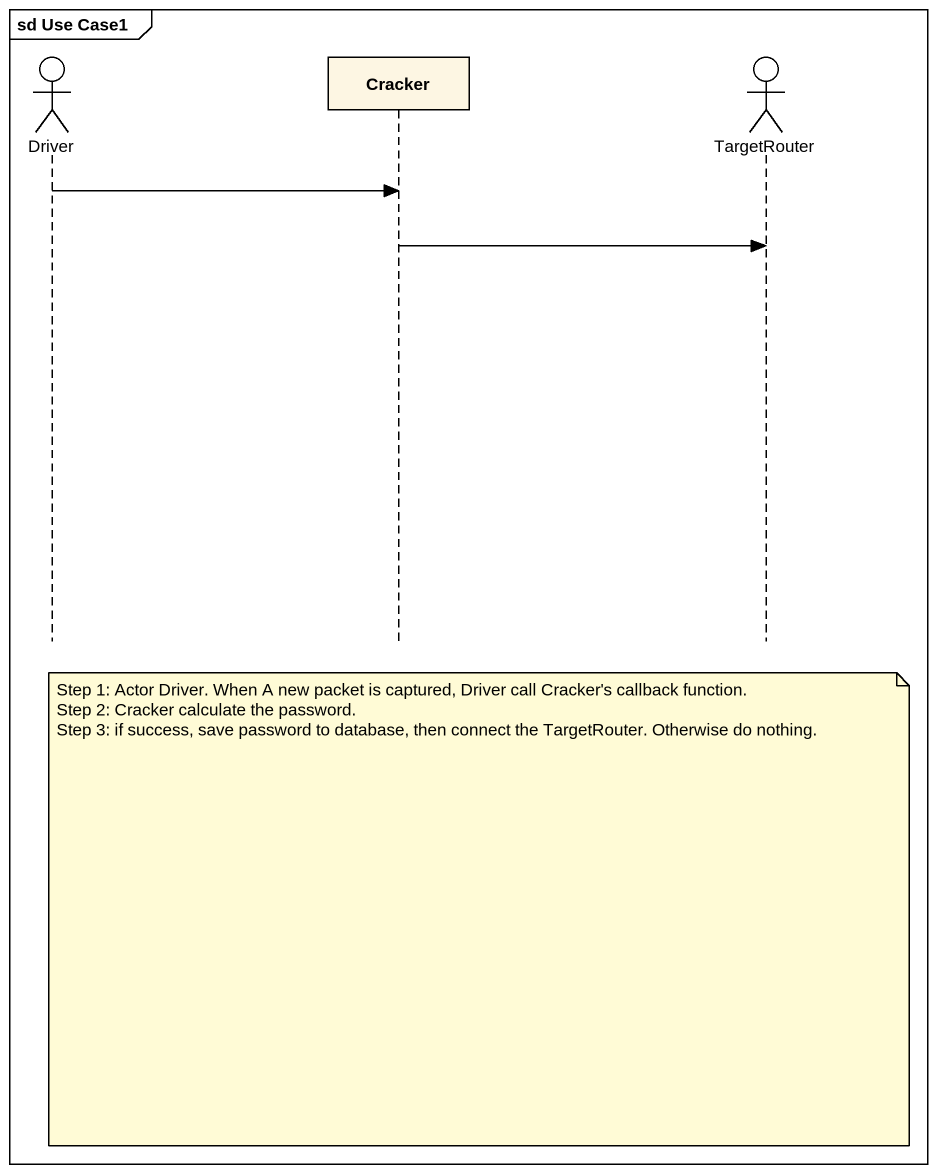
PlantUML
@startuml
mainframe sd Use Case1
hide footbox
actor Driver
participant Cracker
actor TargetRouter

Driver -> Cracker
Cracker -> TargetRouter
note over Cracker
  Step 1: Actor Driver. When A new packet is captured, Driver call Cracker's callback function.
  Step 2: Cracker calculate the password.
  Step 3: if success, save password to database, then connect the TargetRouter. Otherwise do nothing.
end note
@enduml
